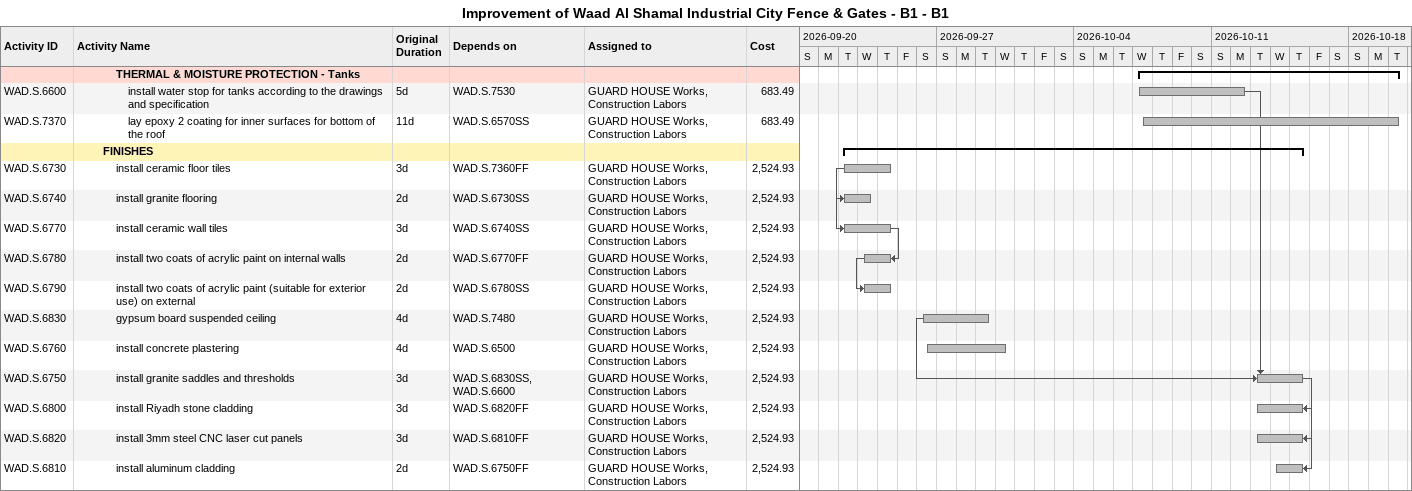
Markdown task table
Improvement of Waad Al Shamal Industrial City Fence & Gates - B1 - B1

| ID | Level | Task | Original duration | Start | Finish | Predecessors | Resources | Cost |
|---|---|---|---|---|---|---|---|---|
|  | 4 | **THERMAL & MOISTURE PROTECTION - Tanks** |  | 2026-10-07 | 2026-10-20 |  |  |  |
| WAD.S.6600 | 5 | install water stop for tanks according to the drawings and specification | 5d | 2026-10-07 | 2026-10-12 | WAD.S.7530 | GUARD HOUSE Works, Construction Labors | 683.49 |
| WAD.S.7370 | 5 | lay epoxy 2 coating for inner surfaces for bottom of the roof | 11d | 2026-10-07 | 2026-10-20 | WAD.S.6570SS | GUARD HOUSE Works, Construction Labors | 683.49 |
|  | 3 | **FINISHES** |  | 2026-09-22 | 2026-10-15 |  |  |  |
| WAD.S.6730 | 4 | install ceramic floor tiles | 3d | 2026-09-22 | 2026-09-24 | WAD.S.7360FF | GUARD HOUSE Works, Construction Labors | 2524.93 |
| WAD.S.6740 | 4 | install granite flooring | 2d | 2026-09-22 | 2026-09-23 | WAD.S.6730SS | GUARD HOUSE Works, Construction Labors | 2524.93 |
| WAD.S.6770 | 4 | install ceramic wall tiles | 3d | 2026-09-22 | 2026-09-24 | WAD.S.6740SS | GUARD HOUSE Works, Construction Labors | 2524.93 |
| WAD.S.6780 | 4 | install two coats of acrylic paint on internal walls | 2d | 2026-09-23 | 2026-09-24 | WAD.S.6770FF | GUARD HOUSE Works, Construction Labors | 2524.93 |
| WAD.S.6790 | 4 | install two coats of acrylic paint (suitable for exterior use) on external | 2d | 2026-09-23 | 2026-09-24 | WAD.S.6780SS | GUARD HOUSE Works, Construction Labors | 2524.93 |
| WAD.S.6830 | 4 | gypsum board suspended ceiling | 4d | 2026-09-26 | 2026-09-29 | WAD.S.7480 | GUARD HOUSE Works, Construction Labors | 2524.93 |
| WAD.S.6760 | 4 | install concrete plastering | 4d | 2026-09-26 | 2026-09-30 | WAD.S.6500 | GUARD HOUSE Works, Construction Labors | 2524.93 |
| WAD.S.6750 | 4 | install granite saddles and thresholds | 3d | 2026-10-13 | 2026-10-15 | WAD.S.6830SS, WAD.S.6600 | GUARD HOUSE Works, Construction Labors | 2524.93 |
| WAD.S.6800 | 4 | install Riyadh stone cladding | 3d | 2026-10-13 | 2026-10-15 | WAD.S.6820FF | GUARD HOUSE Works, Construction Labors | 2524.93 |
| WAD.S.6820 | 4 | install 3mm steel CNC laser cut panels | 3d | 2026-10-13 | 2026-10-15 | WAD.S.6810FF | GUARD HOUSE Works, Construction Labors | 2524.93 |
| WAD.S.6810 | 4 | install aluminum cladding | 2d | 2026-10-14 | 2026-10-15 | WAD.S.6750FF | GUARD HOUSE Works, Construction Labors | 2524.93 |
